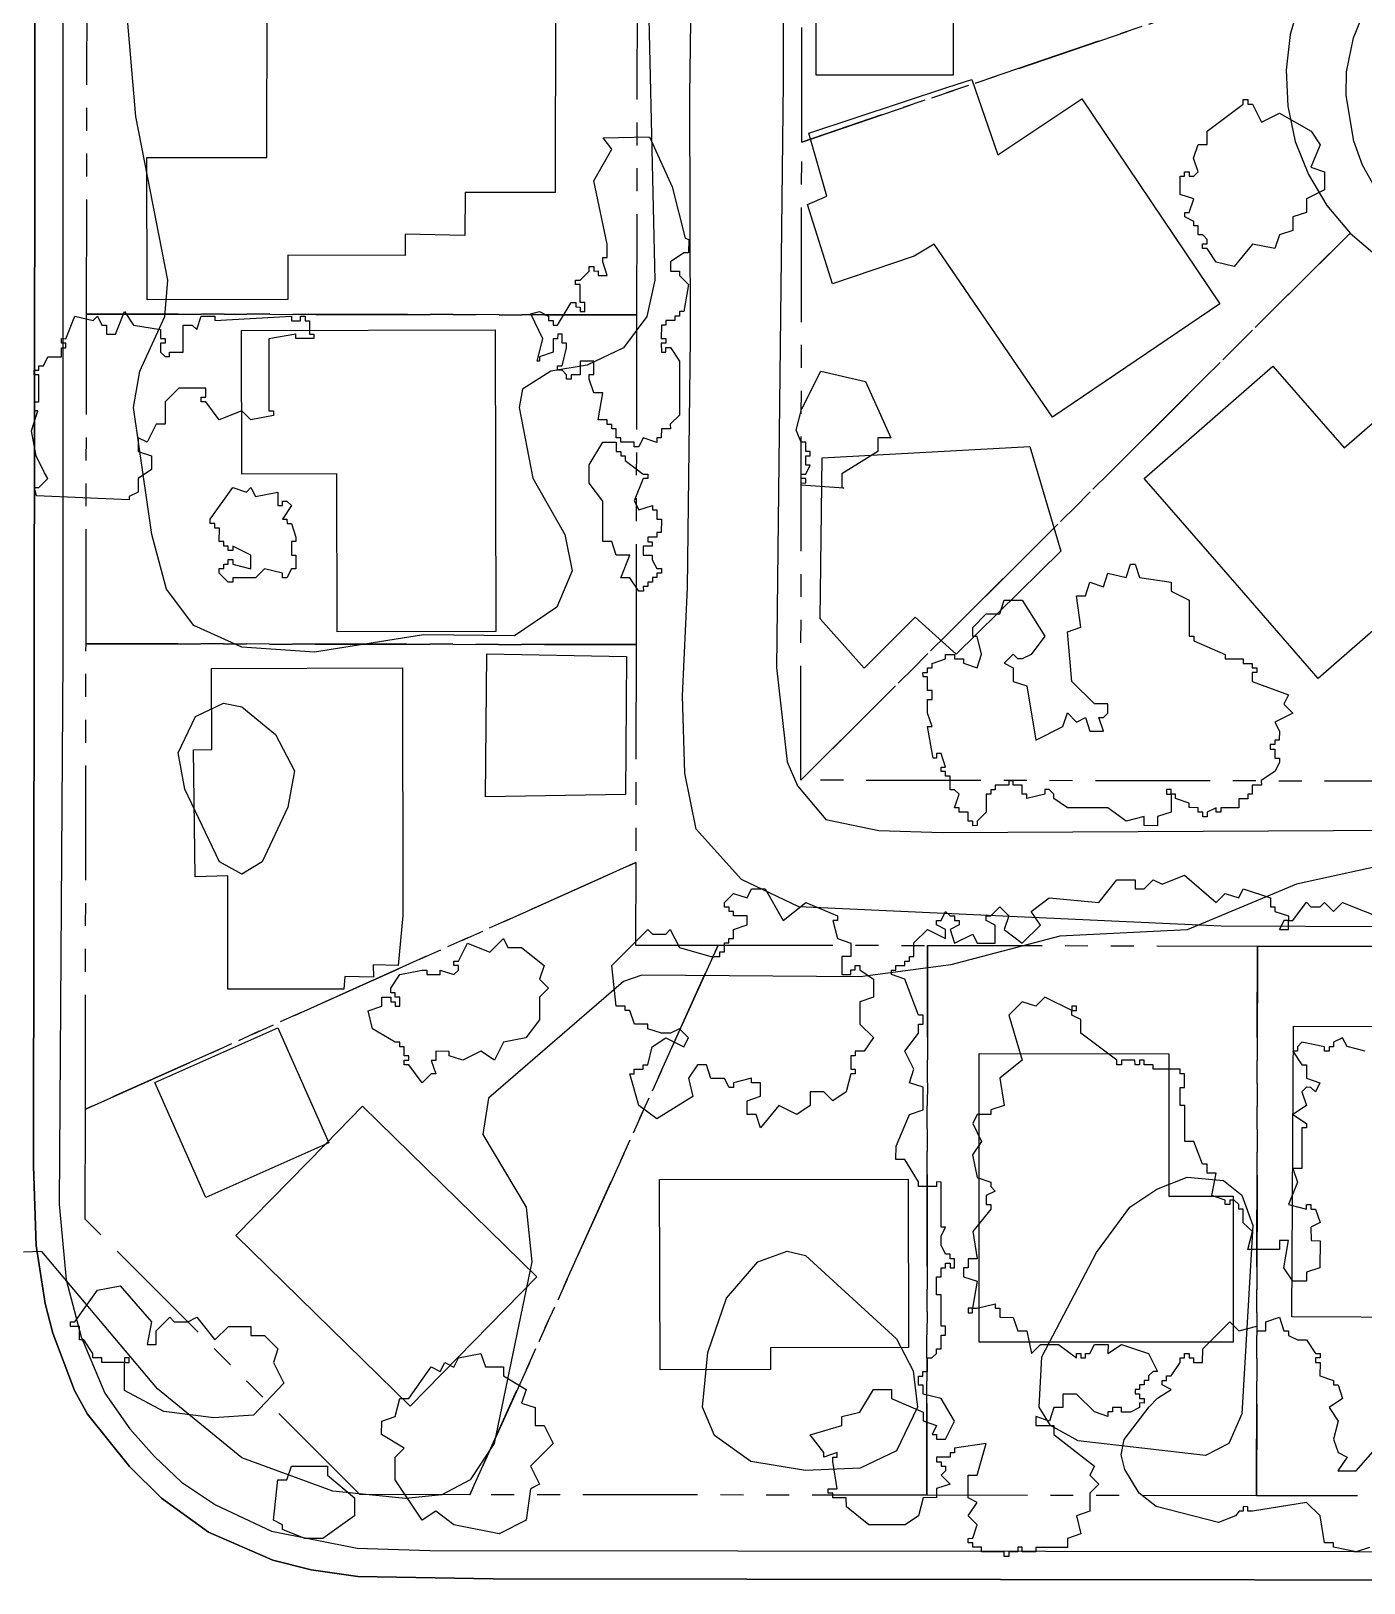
# Model space of a CAD drawing. Header units: metres. Extents: x -550 to 550, y -500 to 950.
# Drawn here: x 278.2 to 352, y -21.5 to 64.5 of the extents above; entities that cross this region are included whole.
import ezdxf

# ---------------------------------------------------------------- set-up
doc = ezdxf.new("R2010")
doc.units = ezdxf.units.M
doc.header["$LTSCALE"] = 2
doc.linetypes.add('PHANTOM', pattern=[6.35, 3.175, -0.635, 0.635, -0.635, 0.635, -0.635])
for name, color, linetype in [('SITE-BLDG-EXIST', 7, 'CONTINUOUS'), ('SITE-PARKING', 250, 'CONTINUOUS'), ('SITE-PROPERTY', 7, 'PHANTOM'), ('SITE-ROAD-CURB', 7, 'CONTINUOUS'), ('SITE-ROAD-GRAVEL', 32, 'CONTINUOUS'), ('SITE-ROAD-PAVED', 7, 'CONTINUOUS'), ('SITE-TREE-CANOPY', 94, 'CONTINUOUS'), ('TOPO-CONTOUR-MINOR', 9, 'CONTINUOUS')]:
    doc.layers.add(name, color=color, linetype=linetype)

msp = doc.modelspace()

# ---------------------------------------------------------------- linework, layer by layer
at = {"layer": 'SITE-BLDG-EXIST'}
for points in [[(321.681, 62.057), (321.669, 69.154), (329.253, 69.167), (329.265, 62.07)], [(291.243, 66.256), (307.226, 66.224), (307.206, 55.557), (302.22, 55.563), (302.203, 53.171), (298.895, 53.253), (298.894, 52.074), (292.405, 52.083), (292.402, 49.624), (284.593, 49.612), (284.575, 57.51), (291.239, 57.501)], [(328.969, 61.392), (330.297, 61.824), (331.746, 57.651), (336.398, 60.748), (344.046, 49.393), (334.768, 43.108), (328.207, 52.705), (327.104, 52.039), (322.586, 50.498), (321.187, 54.905), (322.276, 55.36), (321.262, 58.843)], [(303.931, 31.233), (295.139, 31.211), (295.115, 39.965), (289.855, 39.95), (289.837, 47.903), (303.889, 47.941)], [(345.136, 33.651), (339.848, 39.709), (346.991, 45.929), (350.939, 41.408), (354.032, 44.107), (359.748, 37.56), (349.505, 28.629)], [(303.344, 22.068), (303.424, 29.988), (311.17, 29.845), (311.111, 22.192)], [(298.514, 12.719), (297.131, 12.754), (297.151, 12.065), (295.557, 12.1), (295.507, 11.41), (289.081, 11.396), (289.068, 17.681), (287.27, 17.628), (287.174, 24.669), (288.178, 24.69), (288.163, 29.173), (298.746, 29.204), (298.778, 15.478)], [(285.023, 6.229), (291.838, 9.257), (294.675, 2.891), (287.859, -0.149)], [(357.563, 9.308), (357.545, 5.648), (363.31, 5.619), (363.272, -2.935), (355.715, -2.892), (355.696, -6.797), (348.035, -6.754), (348.125, 9.353)], [(330.701, -8.167), (330.707, 7.829), (341.22, 7.816), (341.217, -0.071), (344.792, -0.075), (344.788, -8.173)], [(294.464, 2.791), (296.531, 4.913), (306.189, -4.543), (299.172, -11.709), (289.513, -2.253)], [(326.796, -8.462), (319.148, -8.475), (319.147, -9.676), (313.023, -9.691), (312.994, 0.843), (326.773, 0.87)]]:
    msp.add_lwpolyline(points, close=True, dxfattribs=at)
at = {"layer": 'SITE-PARKING'}
msp.add_lwpolyline([(329.436, 29.967), (327.17, 32.016), (324.336, 29.194), (321.889, 31.934), (322.012, 40.855), (333.516, 41.475), (335.243, 35.677)], close=True, dxfattribs=at)
at = {"layer": 'SITE-PROPERTY'}
for points in [[(351.377, 71.531), (349.35, 68.029), (320.875, 58.354), (320.913, 82.948), (351.391, 82.899)], [(320.824, 22.981), (320.875, 58.354), (349.35, 68.029), (348.491, 66.228), (347.941, 64.316), (347.714, 62.336), (347.81, 60.345), (348.228, 58.397), (348.957, 56.55), (349.973, 54.836), (351.263, 53.31)], [(311.72, 48.777), (281.242, 48.826), (281.272, 67.114), (311.75, 67.064)], [(356.204, 22.925), (320.824, 22.981), (351.263, 53.31), (352.778, 52.018), (354.483, 50.992), (356.336, 50.267), (358.281, 49.842), (360.275, 49.739), (362.256, 49.959), (364.174, 50.502), (365.973, 51.356)], [(311.697, 30.501), (281.212, 30.55), (281.242, 48.826), (311.72, 48.777)], [(311.675, 18.42), (281.179, 4.743), (281.212, 30.55), (311.697, 30.501)], [(302.48, -16.619), (296.385, -16.611), (281.165, -1.341), (281.179, 4.743), (311.675, 18.42), (311.669, 13.848), (316.241, 13.843)], [(327.804, -16.651), (302.48, -16.619), (316.241, 13.843), (327.849, 13.828)], [(346.084, -16.685), (327.804, -16.651), (327.849, 13.828), (346.129, 13.794)], [(364.371, -16.708), (346.084, -16.685), (346.129, 13.794), (364.416, 13.771)]]:
    msp.add_lwpolyline(points, close=True, dxfattribs=at)
at = {"layer": 'SITE-ROAD-CURB'}
for points in [[(472.507, -21.513), (303.781, -21.292), (296.274, -21.161), (293.697, -20.79), (291.562, -20.243), (287.997, -18.692), (285.387, -16.809), (283.619, -15.06), (281.291, -12.165), (280.577, -10.84), (279.373, -7.669), (278.94, -6.022), (278.459, -2.806), (278.31, 1.588), (278.508, 158.209)], [(279.943, 132.133), (279.919, 29.784), (279.726, -0.517), (280.114, -4.711), (280.939, -7.871), (282.248, -10.998), (283.636, -12.969), (285.003, -14.495), (286.498, -15.92), (288.392, -17.191), (291.494, -18.641), (296.233, -19.581), (300.264, -19.709), (470.957, -19.898)], [(525.137, 54.798), (375.367, 55.082), (372.34, 54.919), (370.773, 54.621), (368.799, 54.067), (363.621, 51.86), (361.963, 51.484), (360.271, 51.464), (358.452, 51.777), (356.69, 52.336), (353.919, 54.341), (352.867, 55.466), (351.949, 57.069), (351.466, 58.416), (351.048, 60.941), (351.063, 62.243), (351.459, 64.133), (353.699, 69.703)]]:
    msp.add_lwpolyline(points, dxfattribs=at)
at = {"layer": 'SITE-ROAD-GRAVEL'}
for points in [[(319.827, 89.946), (319.84, 61.681), (319.477, 29.223), (320.074, 24.005), (320.641, 22.669), (322.219, 20.799), (325.147, 20.205), (328.686, 20.09), (368.406, 20.296), (429.327, 19.942), (463.78, 20.2)], [(467.439, 14.389), (438.021, 13.992), (423.793, 14.054), (376.749, 14.768), (344.122, 14.898), (320.724, 15.962), (317.531, 17.479), (315.034, 20.274), (314.399, 23.367), (314.264, 27.661), (314.538, 33.645), (314.71, 47.494), (314.678, 60.92), (315.027, 87.127)]]:
    msp.add_lwpolyline(points, dxfattribs=at)
at = {"layer": 'SITE-ROAD-PAVED'}
msp.add_lwpolyline([(278.508, 158.209), (278.31, 1.588), (278.459, -2.806), (278.94, -6.022), (279.373, -7.669), (280.577, -10.84), (281.291, -12.165), (283.619, -15.06), (285.387, -16.809), (287.997, -18.692), (291.562, -20.243), (293.697, -20.79), (296.274, -21.161), (303.781, -21.292), (472.507, -21.513)], dxfattribs=at)
at = {"layer": 'SITE-TREE-CANOPY'}
for points in [[(345.598, 60.459), (345.85, 60.458), (346.348, 59.457), (347.346, 59.956), (349.1, 58.964), (349.598, 58.207), (349.097, 56.961), (349.849, 56.716), (349.847, 55.715), (348.85, 55.215), (348.849, 54.459), (348.097, 54.215), (348.096, 53.459), (347.351, 53.215), (347.097, 52.459), (345.848, 52.705), (344.849, 51.461), (343.845, 51.706), (343.347, 52.464), (343.095, 52.464), (343.095, 52.709), (343.348, 52.708), (343.348, 52.964), (343.096, 53.209), (342.85, 53.209), (342.85, 53.71), (342.598, 53.71), (342.598, 53.955), (342.1, 54.212), (342.1, 54.456), (342.346, 54.456), (342.599, 55.212), (341.848, 55.458), (341.85, 56.459), (342.095, 56.458), (342.096, 56.714), (342.348, 56.714), (342.348, 56.458), (342.601, 56.458), (342.847, 56.713), (342.595, 57.459), (342.849, 58.215), (343.348, 58.214), (343.348, 58.96), (345.345, 60.459), (345.345, 60.715), (345.598, 60.714)], [(312.449, 58.654), (313.688, 55.882), (314.408, 53.034), (314.619, 52.956), (314.597, 52.21), (314.351, 52.211), (313.599, 51.711), (313.598, 51.21), (314.097, 51.21), (314.096, 50.965), (314.594, 50.464), (314.347, 48.963), (314.101, 48.963), (314.101, 48.707), (313.848, 48.707), (313.847, 48.463), (313.349, 48.463), (313.349, 48.207), (313.096, 48.208), (313.095, 47.462), (313.348, 47.462), (313.347, 47.206), (313.094, 47.207), (313.101, 46.706), (313.347, 46.706), (313.347, 46.962), (313.6, 46.961), (314.097, 46.215), (314.101, 43.212), (313.594, 42.712), (313.601, 42.456), (313.096, 42.457), (313.095, 41.956), (312.849, 41.957), (312.849, 41.712), (312.098, 41.957), (311.844, 41.457), (311.598, 41.458), (311.599, 41.713), (310.847, 41.714), (310.848, 41.959), (310.595, 41.959), (310.595, 42.46), (310.35, 42.46), (310.35, 42.705), (310.097, 42.705), (310.098, 42.961), (309.599, 42.962), (309.847, 44.463), (309.348, 44.464), (309.096, 45.209), (309.096, 45.465), (309.349, 45.465), (309.35, 46.21), (308.599, 46.211), (308.598, 45.455), (308.099, 45.455), (308.099, 45.211), (307.846, 45.211), (307.846, 45.456), (307.601, 45.712), (307.348, 45.712), (307.348, 45.957), (307.601, 45.956), (307.848, 46.957), (307.849, 47.213), (307.596, 47.213), (307.596, 47.714), (307.351, 47.714), (307.35, 47.459), (307.098, 47.459), (307.097, 46.714), (306.345, 46.459), (306.345, 46.214), (306.218, 46.214), (306.529, 47.448), (305.863, 48.84), (306.348, 48.961), (306.846, 48.705), (306.846, 48.46), (307.099, 48.46), (307.098, 48.215), (307.344, 48.215), (308.097, 49.46), (308.35, 49.46), (308.35, 49.215), (308.596, 49.214), (308.595, 48.959), (308.848, 48.958), (308.849, 49.459), (308.596, 49.459), (308.597, 50.46), (308.344, 50.461), (308.345, 50.705), (308.597, 50.705), (309.097, 51.205), (309.097, 51.461), (309.35, 51.461), (309.349, 51.205), (309.595, 51.215), (309.595, 50.96), (310.101, 50.959), (309.849, 51.716), (309.849, 51.96), (310.095, 51.96), (310.096, 52.705), (309.349, 56.21), (310.348, 57.956), (309.871, 58.59)], [(278.913, 40.019), (278.458, 40.965), (278.193, 42.356), (278.539, 43.457), (278.349, 43.457), (278.35, 43.958), (278.595, 43.957), (278.597, 45.459), (278.344, 45.459), (278.345, 45.715), (278.598, 45.715), (278.598, 45.96), (278.851, 45.959), (279.097, 46.46), (279.849, 46.459), (279.849, 46.959), (280.095, 46.959), (280.095, 47.215), (279.85, 47.215), (279.85, 47.46), (280.096, 47.459), (280.596, 48.705), (281.6, 48.459), (281.846, 48.714), (282.098, 48.213), (282.351, 48.213), (282.35, 47.712), (282.849, 47.712), (283.349, 48.957), (283.847, 48.211), (285.349, 47.965), (285.349, 47.464), (285.594, 47.464), (285.601, 47.208), (285.348, 47.208), (285.348, 46.708), (285.6, 46.463), (285.846, 46.462), (285.846, 46.707), (286.598, 46.706), (286.599, 48.208), (287.098, 48.207), (287.351, 47.962), (287.597, 48.707), (288.349, 48.706), (288.348, 48.461), (292.597, 48.712), (292.597, 48.456), (293.096, 48.455), (293.096, 48.711), (293.349, 48.711), (293.349, 48.455), (293.594, 48.455), (293.6, 47.709), (293.846, 47.709), (293.846, 47.464), (292.849, 47.466), (292.849, 47.71), (291.346, 47.456), (291.348, 43.463), (291.601, 43.463), (291.6, 43.207), (290.35, 42.964), (289.845, 43.465), (288.594, 42.955), (287.851, 43.957), (287.598, 43.957), (287.599, 44.213), (287.844, 44.213), (287.845, 44.713), (286.349, 44.715), (285.597, 43.96), (285.595, 42.714), (285.097, 42.714), (284.597, 41.714), (284.099, 41.959), (284.098, 41.214), (284.849, 40.957), (284.848, 40.212), (284.096, 39.712), (284.095, 38.956), (283.596, 38.712), (283.596, 38.534), (278.462, 38.741), (278.351, 39.208), (278.596, 39.208), (279.096, 39.708)], [(320.845, 39.455), (321.098, 39.466), (321.098, 39.71), (320.845, 39.711), (320.845, 39.955), (321.098, 39.955), (321.345, 40.455), (321.099, 40.456), (321.099, 40.956), (321.345, 40.956), (321.346, 41.212), (321.1, 41.212), (321.1, 41.713), (320.848, 41.713), (320.575, 42.381), (320.864, 43.526), (321.927, 45.649), (324.405, 45.09), (325.82, 41.962), (325.097, 41.963), (325.096, 41.207), (323.1, 39.964), (323.099, 39.207), (323.218, 39.174), (320.845, 39.332)], [(310.601, 41.214), (310.847, 41.214), (310.846, 40.958), (311.099, 40.958), (311.099, 40.713), (312.095, 39.955), (312.348, 39.955), (312.348, 39.71), (312.095, 39.71), (311.595, 38.465), (311.847, 37.964), (312.599, 38.208), (312.598, 37.963), (312.851, 37.963), (312.85, 37.463), (313.096, 37.462), (313.095, 36.706), (312.85, 36.706), (312.849, 36.461), (312.351, 36.462), (312.35, 36.206), (312.596, 36.206), (312.596, 35.961), (312.097, 35.962), (312.097, 35.461), (312.595, 35.461), (312.595, 35.205), (312.847, 34.715), (313.1, 34.715), (313.1, 34.459), (312.847, 34.459), (312.846, 34.214), (312.601, 34.215), (312.6, 33.959), (312.347, 33.959), (312.347, 33.714), (312.094, 33.715), (312.101, 33.459), (311.848, 33.459), (311.351, 34.205), (310.845, 34.206), (311.345, 35.462), (310.601, 35.463), (310.349, 36.209), (309.85, 36.209), (309.846, 38.456), (309.096, 39.458), (309.097, 40.46), (309.85, 41.716), (310.595, 41.715)], [(290.597, 38.714), (291.848, 38.957), (291.847, 38.212), (292.1, 38.212), (292.1, 38.456), (292.346, 38.456), (292.598, 38.211), (292.099, 37.455), (292.344, 37.455), (292.351, 37.21), (292.597, 37.21), (292.849, 36.464), (292.849, 36.208), (292.596, 36.209), (292.595, 35.464), (292.848, 35.463), (292.847, 34.707), (292.601, 34.707), (292.347, 34.207), (292.095, 34.207), (292.095, 34.463), (291.098, 34.709), (290.599, 34.209), (289.349, 34.211), (289.348, 33.955), (289.096, 33.955), (288.598, 34.456), (288.598, 34.712), (288.851, 34.712), (288.851, 34.957), (289.097, 34.956), (289.097, 35.212), (289.35, 35.212), (289.35, 34.956), (290.347, 34.71), (290.348, 35.455), (289.351, 35.957), (289.351, 35.712), (289.098, 35.713), (289.098, 35.957), (288.845, 35.958), (288.846, 36.214), (288.6, 36.214), (288.601, 36.959), (288.348, 36.959), (288.348, 37.215), (288.095, 37.216), (288.096, 37.46), (289.348, 39.205), (290.099, 38.959), (290.345, 39.215)], [(341.35, 21.965), (341.349, 21.208), (340.597, 20.965), (340.597, 20.464), (339.845, 20.465), (339.846, 20.966), (338.848, 20.711), (337.845, 21.458), (335.598, 21.46), (334.847, 21.962), (334.847, 22.207), (334.595, 22.463), (334.349, 22.463), (334.349, 22.207), (333.351, 21.964), (333.344, 22.208), (333.099, 22.209), (333.099, 22.709), (332.601, 22.71), (332.601, 22.955), (332.348, 22.955), (332.348, 22.71), (331.596, 22.711), (331.596, 22.455), (331.35, 22.456), (331.35, 22.211), (331.097, 22.211), (331.096, 21.21), (330.597, 20.71), (330.596, 20.466), (330.351, 20.455), (330.351, 20.711), (330.098, 20.711), (330.099, 21.211), (329.6, 21.212), (329.6, 21.457), (329.348, 21.457), (329.594, 22.213), (329.349, 22.458), (329.096, 22.459), (329.097, 23.215), (328.851, 23.215), (328.845, 23.46), (328.599, 23.46), (328.599, 23.705), (328.845, 23.705), (328.6, 24.461), (328.347, 24.462), (328.347, 24.206), (328.157, 24.206), (327.85, 25.964), (328.096, 25.964), (327.844, 26.709), (327.845, 27.466), (328.098, 27.465), (328.099, 27.955), (327.846, 27.955), (327.847, 28.712), (327.601, 28.712), (327.594, 28.957), (327.847, 28.956), (327.847, 29.212), (328.1, 29.212), (328.101, 29.457), (328.845, 29.711), (328.846, 29.956), (329.351, 29.956), (329.351, 29.711), (329.85, 29.71), (329.849, 29.466), (330.6, 29.209), (330.847, 29.965), (330.596, 30.955), (330.35, 30.955), (330.35, 31.456), (331.096, 32.212), (331.847, 32.211), (332.101, 32.956), (333.098, 32.965), (334.346, 30.962), (333.6, 29.961), (333.101, 29.706), (332.848, 29.706), (332.596, 29.963), (332.096, 29.463), (332.595, 29.206), (332.601, 28.461), (333.345, 28.215), (333.847, 25.211), (335.351, 25.955), (335.597, 26.711), (336.095, 26.21), (336.601, 26.465), (336.846, 25.708), (337.598, 25.707), (337.346, 26.464), (337.598, 26.464), (337.845, 26.708), (337.845, 27.209), (337.101, 27.209), (335.845, 28.457), (335.596, 31.205), (336.348, 31.46), (336.097, 33.206), (336.596, 33.206), (336.849, 33.962), (337.6, 33.705), (337.847, 34.461), (338.851, 34.215), (339.098, 34.96), (339.351, 34.96), (339.596, 34.214), (341.351, 33.956), (341.35, 33.456), (342.347, 32.965), (342.344, 30.963), (342.597, 30.962), (342.597, 30.707), (344.345, 29.959), (344.344, 29.714), (345.348, 29.713), (345.348, 29.457), (345.847, 29.457), (345.846, 29.212), (346.099, 29.212), (346.099, 28.956), (345.846, 28.956), (345.846, 28.455), (347.846, 27.708), (347.6, 27.207), (348.098, 26.706), (347.1, 26.207), (347.345, 25.706), (347.344, 25.206), (347.098, 25.206), (347.098, 24.961), (346.845, 24.961), (346.845, 24.706), (347.098, 24.705), (347.097, 24.205), (347.35, 24.215), (347.35, 23.96), (347.096, 23.459), (346.344, 22.96), (346.351, 22.715), (345.845, 22.716), (345.845, 22.215), (345.599, 22.215), (345.599, 21.96), (345.1, 21.96), (345.099, 21.46), (344.095, 21.461), (344.095, 21.205), (343.849, 21.205), (343.849, 21.461), (343.35, 21.206), (343.35, 20.961), (343.097, 20.962), (343.098, 21.206), (342.845, 21.207), (342.845, 21.462), (342.347, 21.463), (342.347, 21.708), (341.596, 21.965), (341.596, 22.209), (341.35, 22.21)], [(341.351, 22.465), (341.098, 22.466), (341.097, 22.21), (341.35, 22.21)], [(319.845, 15.206), (321.096, 16.206), (322.851, 15.458), (322.851, 15.214), (322.598, 15.214), (322.85, 14.213), (323.601, 13.956), (323.6, 13.211), (323.101, 13.211), (323.1, 12.21), (323.599, 12.209), (323.599, 12.465), (323.845, 12.465), (323.845, 12.71), (324.098, 12.709), (324.097, 12.465), (324.848, 11.963), (324.847, 10.962), (324.095, 10.707), (324.101, 9.461), (324.851, 8.715), (324.345, 7.959), (323.846, 7.96), (323.846, 7.715), (323.6, 7.715), (323.599, 6.959), (323.845, 6.959), (323.844, 6.714), (323.599, 6.714), (323.345, 5.713), (322.6, 5.214), (322.095, 5.715), (321.35, 5.705), (321.349, 4.96), (320.597, 4.46), (319.601, 4.962), (318.595, 3.706), (318.35, 4.463), (317.844, 4.463), (317.845, 5.209), (318.597, 5.464), (318.598, 6.209), (318.099, 6.21), (318.1, 6.465), (317.095, 6.211), (317.095, 5.955), (316.849, 5.955), (316.597, 6.456), (315.845, 6.457), (315.6, 7.214), (315.095, 7.214), (314.595, 6.459), (314.847, 5.457), (312.851, 4.214), (311.848, 4.96), (311.351, 6.707), (311.597, 6.707), (311.597, 6.963), (312.096, 6.962), (312.096, 7.207), (312.349, 7.207), (312.596, 8.208), (313.348, 8.707), (314.345, 8.205), (314.598, 8.706), (314.1, 9.207), (313.601, 8.963), (313.096, 8.963), (312.344, 9.209), (312.345, 9.465), (311.6, 9.455), (311.349, 10.211), (311.096, 10.212), (311.096, 10.456), (310.597, 10.457), (310.347, 12.715), (312.344, 14.715), (312.597, 14.459), (313.348, 14.458), (313.594, 14.714), (314.099, 13.712), (315.847, 13.209), (316.345, 13.209), (316.346, 13.464), (316.599, 13.464), (316.599, 13.965), (316.845, 13.964), (316.845, 14.209), (317.098, 14.209), (317.099, 14.709), (317.85, 14.964), (317.851, 15.465), (317.1, 15.466), (317.1, 15.71), (316.847, 15.711), (316.847, 15.955), (316.595, 15.956), (316.595, 16.212), (317.101, 16.712), (317.845, 16.455), (318.099, 16.955), (318.85, 16.965)], [(347.599, 15.205), (347.345, 14.705), (347.851, 14.715), (347.844, 15.205)], [(304.597, 13.713), (305.349, 13.712), (306.597, 12.709), (306.351, 11.964), (306.849, 11.463), (306.349, 10.963), (306.348, 9.706), (305.595, 8.706), (304.345, 8.463), (303.845, 7.462), (303.101, 7.964), (302.096, 7.464), (301.345, 7.71), (301.345, 7.955), (300.601, 7.956), (300.6, 7.455), (300.348, 7.455), (300.599, 6.71), (300.347, 6.71), (299.847, 6.21), (299.097, 7.212), (298.844, 7.213), (298.845, 7.457), (299.098, 7.457), (299.098, 7.713), (298.845, 7.713), (298.846, 8.214), (298.6, 8.214), (298.6, 8.459), (298.347, 8.459), (297.098, 9.206), (296.847, 10.207), (297.598, 10.462), (297.599, 10.963), (298.098, 10.962), (298.097, 10.706), (298.35, 10.706), (298.35, 10.461), (298.596, 10.461), (298.596, 10.962), (298.351, 10.962), (298.351, 11.207), (298.098, 11.207), (298.098, 11.463), (298.598, 12.207), (299.848, 12.462), (300.101, 12.461), (300.101, 12.206), (300.845, 12.216), (300.845, 12.46), (301.597, 12.215), (301.85, 12.459), (301.85, 12.715), (301.597, 12.715), (301.598, 12.96), (301.85, 12.96), (302.35, 13.96), (303.6, 13.458), (304.345, 14.214)], [(336.096, 10.214), (336.097, 10.458), (335.851, 10.459), (335.851, 10.214)], [(282.096, -9.285), (282.096, -9.04), (281.597, -9.04), (281.598, -8.795), (281.1, -8.038), (280.847, -8.038), (280.848, -7.292), (280.35, -7.292), (280.35, -7.036), (280.596, -7.036), (281.848, -5.291), (283.098, -5.037), (284.844, -7.041), (284.597, -8.287), (285.096, -8.288), (285.097, -7.542), (285.849, -6.787), (286.094, -7.043), (286.846, -7.044), (287.345, -6.789), (288.347, -8.036), (289.1, -7.292), (290.35, -7.293), (290.349, -7.794), (291.101, -7.795), (291.851, -8.541), (291.597, -9.286), (292.172, -10.432), (290.491, -12.221), (288.3, -12.363), (285.533, -12.003), (283.351, -10.844), (283.346, -9.287)], [(330.099, -6.286), (330.099, -6.542), (330.345, -6.542), (330.345, -6.287)], [(283.599, -9.287), (283.599, -9.042), (283.346, -9.042), (283.346, -9.287)], [(303.346, -9.534), (304.35, -9.535), (304.35, -10.036), (305.599, -10.794), (305.345, -11.539), (306.096, -11.785), (306.095, -12.786), (306.6, -12.786), (307.098, -13.788), (305.846, -15.044), (306.351, -16.034), (305.845, -16.289), (305.597, -18.036), (304.1, -18.79), (301.6, -18.286), (300.597, -17.54), (299.845, -18.039), (298.345, -15.791), (298.347, -14.545), (298.846, -14.045), (297.597, -13.287), (297.598, -12.541), (298.349, -12.287), (298.596, -11.286), (299.095, -11.286), (300.347, -9.542), (300.846, -9.787), (301.099, -9.287), (301.597, -9.543), (301.851, -9.043), (303.101, -8.789)], [(294.345, -19.045), (293.348, -19.043), (292.098, -18.541), (292.099, -18.286), (291.6, -18.04), (291.849, -15.793), (292.348, -15.794), (292.594, -15.038), (294.596, -15.041), (294.595, -15.541), (296.096, -16.789), (296.095, -17.79)]]:
    msp.add_lwpolyline(points, close=True, dxfattribs=at)
for points in [[(352.098, 7.958), (351.101, 8.215), (350.849, 8.705), (350.35, 8.461), (350.35, 8.205), (350.097, 8.205), (350.097, 7.96), (349.851, 7.961), (349.851, 8.205), (348.594, 8.463), (348.348, 8.207), (348.348, 7.963), (348.095, 7.963), (348.6, 7.206), (348.846, 7.206), (348.845, 6.46), (349.596, 6.215), (349.349, 5.714), (349.097, 5.959), (348.851, 5.96), (348.598, 5.715), (348.85, 4.959), (348.098, 4.459), (348.849, 3.957), (348.848, 3.713), (348.596, 3.713), (348.6, 1.455), (348.101, 1.455), (348.346, 0.71), (347.846, -0.535), (348.85, -0.792), (348.85, -0.537), (349.096, -0.537), (349.096, -0.793), (349.348, -0.793), (349.6, -1.539), (349.094, -1.794), (349.1, -2.539), (349.599, -2.54), (349.597, -4.041), (348.845, -4.285), (348.845, -4.786), (348.1, -4.785), (347.596, -4.039), (347.85, -2.538), (347.345, -2.537), (347.351, -3.038), (345.595, -3.035), (345.85, -2.035), (345.345, -1.544), (345.345, -0.788), (345.1, -0.788), (345.1, -0.543), (344.847, -0.287), (344.595, -0.287), (344.594, -0.542), (344.349, -0.542), (344.349, -0.286), (343.598, -0.041), (343.845, 1.205), (343.346, 1.206), (343.347, 1.706), (343.094, 1.706), (342.597, 2.964), (342.099, 2.965), (342.101, 4.956), (341.848, 4.956), (341.85, 5.957), (342.095, 5.957), (342.096, 6.713), (341.851, 6.714), (341.851, 6.958), (340.348, 6.96), (340.348, 7.205), (339.85, 7.206), (339.85, 7.461), (339.597, 7.462), (339.597, 7.206), (339.351, 7.206), (339.344, 7.462), (338.6, 7.463), (338.6, 7.207), (338.347, 7.208), (338.347, 7.463), (336.348, 8.956), (336.349, 9.713), (335.85, 9.958), (335.851, 10.214), (334.349, 10.961), (333.849, 10.461), (333.098, 10.707), (332.346, 9.963), (333.101, 7.459), (331.85, 6.459), (332.101, 4.957), (331.349, 4.713), (331.349, 4.458), (330.597, 4.459), (330.351, 3.958), (330.848, 2.957), (330.349, 2.212), (330.6, 0.966), (331.351, 0.709), (331.351, 0.464), (331.596, 0.208), (331.097, -0.036), (331.097, -0.537), (331.35, -0.537), (331.349, -0.793), (330.351, -2.037), (330.594, -3.539), (330.096, -3.539), (330.095, -4.039), (329.849, -4.039), (329.849, -4.54), (330.6, -4.785), (330.345, -6.287), (330.598, -6.287), (331.596, -6.043), (331.595, -6.288), (331.848, -6.289), (331.847, -6.789), (332.599, -6.79), (332.851, -7.536), (333.349, -7.536), (333.601, -8.794), (334.1, -8.294), (335.097, -8.295), (336.1, -9.041), (336.101, -8.786), (336.346, -8.786), (336.346, -9.042), (336.599, -9.042), (336.599, -8.786), (336.845, -8.786), (337.098, -8.286), (337.85, -8.287), (337.849, -8.788), (338.594, -8.288), (340.097, -8.791), (340.601, -9.792), (340.348, -9.792), (340.095, -10.036), (340.095, -10.292), (339.849, -10.292), (339.849, -10.537), (339.596, -10.536), (339.595, -10.792), (339.35, -10.792), (339.349, -11.037), (339.595, -11.037), (339.595, -11.293), (339.848, -11.293), (339.847, -11.538), (339.594, -11.537), (339.601, -11.793), (339.095, -12.037), (338.597, -12.037), (338.597, -11.792), (338.098, -11.791), (338.098, -12.036), (337.845, -12.036), (337.845, -12.292), (337.101, -12.035), (336.098, -11.044), (335.346, -11.043), (335.345, -11.788), (334.847, -11.787), (334.6, -12.543), (333.849, -12.287), (333.848, -12.787), (334.846, -12.788), (334.845, -13.289), (337.097, -15.038), (336.851, -15.539), (337.349, -16.04), (336.849, -16.54), (336.848, -17.541), (336.096, -17.785), (336.348, -18.786), (335.596, -19.041), (335.596, -19.542), (333.847, -19.539), (333.847, -19.795), (333.095, -19.794), (333.096, -19.538), (332.85, -19.538), (332.849, -19.794), (332.351, -19.793), (332.35, -20.038), (332.098, -20.038), (332.098, -19.793), (330.848, -19.791), (330.848, -19.536), (330.35, -19.535), (330.35, -19.29), (330.097, -19.29), (330.097, -19.045), (330.35, -19.034), (330.597, -18.289), (330.099, -17.788), (330.599, -17.044), (330.1, -16.787), (330.095, -15.541), (330.6, -15.542), (331.094, -13.785), (329.345, -14.039), (329.345, -14.294), (329.099, -14.294), (329.099, -14.539), (328.347, -14.538), (328.347, -14.794), (328.6, -14.794), (328.6, -15.039), (328.845, -15.039), (328.845, -15.295), (328.599, -15.539), (329.097, -16.041), (328.345, -16.284), (328.345, -16.785), (327.6, -16.795), (327.346, -17.785), (326.601, -18.284), (324.6, -18.293), (323.351, -17.29), (323.344, -16.79), (322.6, -16.789), (322.6, -16.544), (322.348, -16.544), (322.348, -16.288), (322.846, -16.289), (322.596, -14.787), (322.596, -14.542), (322.849, -14.542), (322.849, -14.286), (322.097, -14.541), (322.098, -14.285), (321.347, -13.294), (323.097, -12.785), (323.097, -12.284), (324.095, -12.041), (324.848, -10.785), (325.845, -10.786), (325.844, -11.287), (327.599, -12.045), (327.599, -12.535), (328.35, -12.791), (328.096, -13.292), (328.349, -13.292), (328.349, -13.537), (328.847, -13.537), (329.347, -12.537), (328.597, -11.29), (327.6, -11.044), (327.601, -10.544), (327.348, -10.543), (327.349, -10.043), (327.595, -10.043), (327.595, -9.787), (327.848, -9.787), (327.849, -9.042), (328.094, -9.042), (328.348, -8.787), (328.348, -8.542), (328.601, -8.543), (328.595, -7.786), (328.847, -7.786), (328.848, -7.286), (328.595, -7.286), (328.597, -5.539), (328.345, -5.539), (328.346, -4.538), (328.599, -4.538), (328.599, -4.037), (328.845, -4.038), (328.845, -3.793), (329.098, -3.793), (329.098, -4.038), (329.351, -4.038), (329.344, -3.538), (329.099, -3.538), (329.099, -3.293), (328.846, -3.292), (328.601, -2.792), (328.595, -2.291), (328.848, -1.791), (328.595, -1.79), (328.598, 0.712), (328.345, 0.713), (328.345, 0.457), (327.348, 0.458), (327.348, 0.714), (326.598, 1.961), (326.1, 1.961), (326.101, 2.707), (326.847, 4.463), (327.599, 4.707), (327.601, 5.964), (326.85, 6.21), (327.096, 6.966), (326.599, 7.956), (327.345, 8.957), (327.345, 9.457), (327.598, 9.457), (327.599, 9.957), (327.346, 9.958), (326.597, 11.961), (325.846, 12.207), (325.846, 12.462), (326.099, 12.462), (326.099, 12.707), (326.598, 12.706), (326.598, 12.962), (326.851, 12.962), (326.844, 13.206), (327.097, 13.206), (327.098, 13.963), (327.85, 14.707), (328.847, 14.205), (328.848, 14.706), (328.349, 14.962), (328.35, 15.207), (328.595, 15.207), (328.849, 15.707), (329.094, 15.462), (329.347, 15.461), (329.347, 15.206), (329.6, 15.205), (329.599, 14.961), (329.1, 14.705), (329.345, 13.96), (330.35, 14.459), (330.595, 13.958), (331.6, 13.957), (331.601, 14.958), (331.095, 15.215), (331.096, 15.459), (331.349, 15.459), (331.848, 15.959), (332.346, 15.458), (332.099, 14.713), (333.095, 13.955), (334.101, 14.955), (333.596, 15.712), (334.594, 16.456), (337.347, 16.208), (338.346, 17.464), (339.35, 17.462), (339.349, 16.962), (339.848, 16.961), (340.347, 17.461), (340.845, 17.216), (342.096, 17.715), (343.85, 16.211), (344.349, 16.711), (345.1, 16.465), (345.347, 16.965), (346.849, 16.463), (346.848, 15.962), (347.101, 15.962), (347.101, 15.706), (347.845, 15.461), (347.844, 15.205), (348.097, 15.215), (348.85, 16.216), (349.095, 15.96), (349.601, 15.959), (349.847, 16.214), (350.345, 15.713), (350.844, 16.213), (353.35, 15.209)], [(352.345, -19.54), (351.6, -19.795), (350.35, -19.538), (350.351, -19.293), (349.845, -19.292), (349.601, -17.79), (348.851, -17.044), (345.851, -17.541), (345.598, -17.541), (345.599, -17.285), (345.346, -17.284), (345.346, -17.54), (345.114, -17.54), (344.91, -17.796), (343.968, -18.162), (340.514, -17.267), (339.581, -16.532), (338.775, -15.218), (338.573, -14.406), (338.749, -13.561), (340.128, -11.749), (340.585, -11.261), (341.351, -10.794), (340.846, -10.538), (340.846, -10.293), (341.099, -10.293), (341.099, -10.038), (341.345, -10.038), (341.845, -9.293), (341.845, -9.037), (342.098, -9.038), (342.098, -8.793), (342.351, -8.793), (342.351, -9.038), (342.596, -9.038), (342.596, -9.294), (343.095, -9.295), (343.096, -8.538), (344.6, -7.039), (345.098, -7.54), (346.096, -7.285), (346.095, -7.541), (346.601, -7.542), (346.595, -7.041), (347.346, -6.786), (347.598, -7.543), (347.851, -7.543), (347.851, -7.788), (348.349, -8.044), (348.848, -8.045), (349.345, -8.791), (349.598, -8.791), (349.598, -9.036), (349.345, -9.036), (349.345, -9.292), (349.598, -9.292), (349.597, -10.037), (350.348, -10.294), (350.347, -10.539), (350.6, -10.539), (350.845, -11.285), (350.1, -11.795), (350.598, -12.541), (350.351, -13.542), (350.596, -14.288), (351.101, -14.544), (350.594, -15.289), (351.599, -15.29), (353.596, -13.034)]]:
    msp.add_lwpolyline(points, dxfattribs=at)
at = {"layer": 'TOPO-CONTOUR-MINOR'}
for points in [[(312.375, 66.826), (312.735, 50.704), (312.286, 48.689), (311.007, 46.957), (308.991, 45.999), (306.976, 45.664), (305.409, 44.658), (305.208, 43.651), (305.969, 39.723), (307.749, 36.597), (308.15, 34.582), (307.31, 32.567), (304.961, 30.981), (299.923, 31.039), (293.877, 30.083), (289.847, 30.364), (287.191, 31.559), (285.672, 33.575), (284.861, 36.597), (283.848, 43.651), (284.193, 45.666), (285.576, 48.689), (285.745, 50.704), (283.981, 59.773), (283.451, 65.818)], [(360.38, 19.856), (348.288, 17.214), (342.243, 14.689), (335.189, 14.341), (329.144, 12.759), (324.106, 12.094), (312.014, 12.171), (311.007, 11.819), (303.523, 5.361), (303.196, 3.346), (305.614, -0.684), (305.923, -3.707), (303.829, -13.783), (302.504, -15.799), (300.93, -16.634), (298.915, -16.826), (294.885, -16.42), (289.847, -14.574), (285.165, -10.76), (278.763, -3.149), (277.755, -3.17)]]:
    msp.add_lwpolyline(points, dxfattribs=at)
for points in [[(287.272, 26.521), (288.839, 27.258), (289.847, 27.052), (291.708, 25.514), (292.762, 23.498), (292.4, 21.483), (290.966, 18.46), (289.847, 17.78), (288.607, 18.46), (286.697, 22.491), (286.324, 24.506)], [(340.553, 0.323), (342.243, 0.974), (344.258, 0.796), (345.266, -0.017), (345.876, -1.692), (345.266, -12.13), (344.542, -13.783), (343.25, -14.44), (336.197, -13.636), (334.663, -12.776), (334.036, -11.768), (334.182, -8.987), (337.205, -3.2), (339.067, -0.684)], [(318.445, -3.707), (320.075, -3.114), (321.083, -3.363), (326.121, -7.984), (327.048, -9.753), (327.289, -11.768), (326.121, -14.189), (324.106, -15.143), (321.083, -15.283), (318.06, -14.78), (316.045, -13.345), (315.384, -11.768), (315.676, -8.745), (316.713, -5.722)]]:
    msp.add_lwpolyline(points, close=True, dxfattribs=at)

doc.saveas('drawing.dxf')
